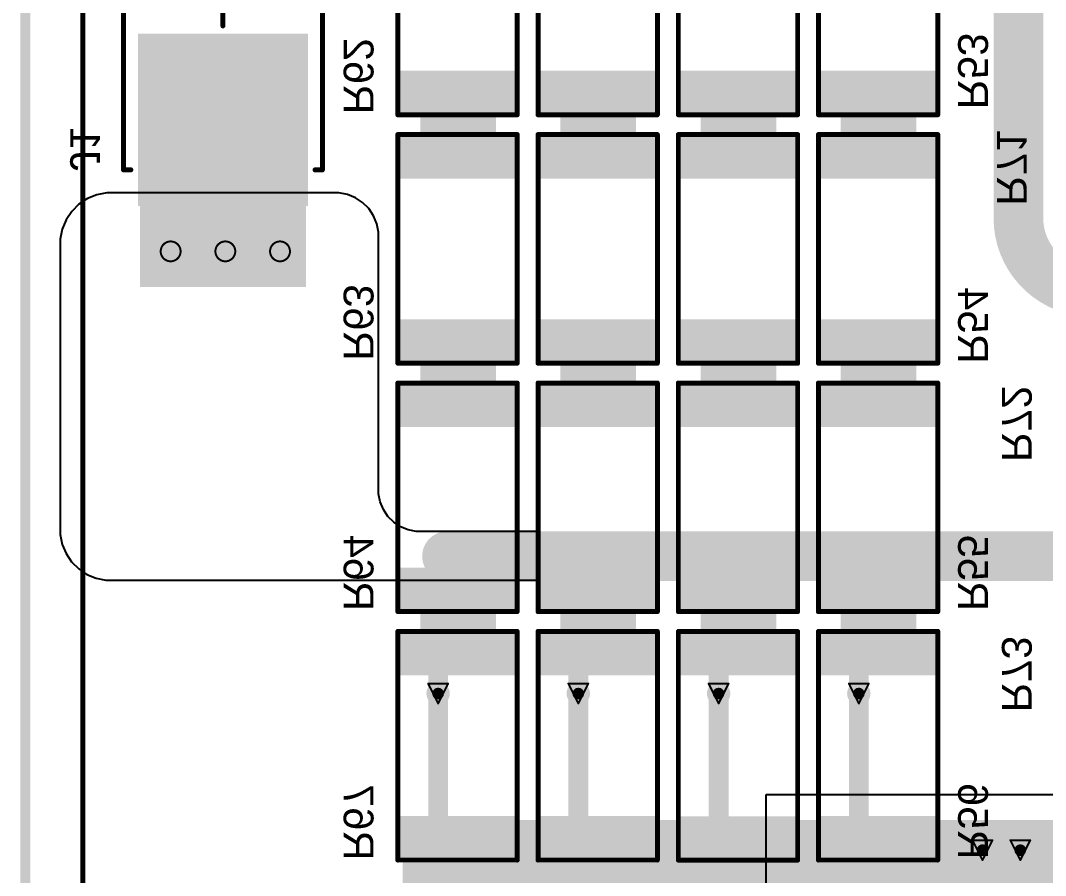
# Model space of a CAD drawing. Header units: inches. Extents: x 0 to 35.2, y -0.7 to 15.9.
# Drawn here: x -0.005 to 1.026, y 1.527 to 2.387 of the extents above; entities that cross this region are included whole.
import ezdxf

# ---------------------------------------------------------------- set-up
doc = ezdxf.new("R2010")
doc.units = ezdxf.units.IN
doc.header["$MEASUREMENT"] = 0
for name, color, linetype in [('Bottom Layer', 5, 'Continuous'), ('Bottom Overlay', 54, 'Continuous'), ('Bottom Paste', 16, 'Continuous'), ('Bottom Solder', 6, 'Continuous'), ('Drill Drawing', 1, 'Continuous'), ('GND1', 16, 'Continuous'), ('GND2', 76, 'Continuous'), ('Mechanical 6', 56, 'Continuous'), ('Top Layer', 1, 'Continuous'), ('Top Overlay', 2, 'Continuous'), ('Via Holes', 16, 'Continuous')]:
    doc.layers.add(name, color=color, linetype=linetype)
doc.styles.add('Arial', font='', dxfattribs={"height": 0.2})
doc.styles.get('Arial').set_extended_font_data('Arial')

# ---------------------------------------------------------------- blocks, each defined once
blk = doc.blocks.new('RES_2010_B_9')
at = {"layer": 'Bottom Layer'}
for points in [[(-0.1102, 0.0551), (-0.0748, 0.0551), (-0.0748, -0.0551), (-0.1102, -0.0551)], [(0.0748, 0.0551), (0.1102, 0.0551), (0.1102, -0.0551), (0.0748, -0.0551)]]:
    blk.add_hatch(color=5, dxfattribs=at).paths.add_polyline_path(points)
at = {"layer": 'Bottom Paste'}
for points in [[(-0.1102, 0.0551), (-0.0748, 0.0551), (-0.0748, -0.0551), (-0.1102, -0.0551)], [(0.0748, 0.0551), (0.1102, 0.0551), (0.1102, -0.0551), (0.0748, -0.0551)]]:
    blk.add_hatch(color=16, dxfattribs=at).paths.add_polyline_path(points)
at = {"layer": 'Bottom Solder'}
for points in [[(-0.1142, 0.0591), (-0.0708, 0.0591), (-0.0708, -0.0591), (-0.1142, -0.0591)], [(0.0708, 0.0591), (0.1142, 0.0591), (0.1142, -0.0591), (0.0708, -0.0591)]]:
    blk.add_hatch(color=6, dxfattribs=at).paths.add_polyline_path(points)
at = {"layer": 'Bottom Overlay', "const_width": 0.005}
for points in [[(-0.115, 0.06), (-0.115, -0.06)], [(-0.115, 0.06), (0.115, 0.06)], [(0.115, 0.06), (0.115, -0.06)], [(-0.115, -0.06), (0.115, -0.06)]]:
    blk.add_lwpolyline(points, dxfattribs=at)
at = {"layer": 'Bottom Overlay', "const_width": 0.0025}
for points in [[(-0.1163, 0.06, 1), (-0.1138, 0.06, 1)], [(-0.1163, 0.06, 1), (-0.1138, 0.06, 1)], [(0.1138, 0.06, 1), (0.1163, 0.06, 1)], [(0.1138, 0.06, 1), (0.1163, 0.06, 1)], [(-0.1163, -0.06, 1), (-0.1138, -0.06, 1)], [(-0.1163, -0.06, 1), (-0.1138, -0.06, 1)], [(0.1138, -0.06, 1), (0.1163, -0.06, 1)], [(0.1138, -0.06, 1), (0.1163, -0.06, 1)]]:
    blk.add_lwpolyline(points, format="xyb", close=True, dxfattribs=at)
blk = doc.blocks.new('RES_2010_B_10')
at = {"layer": 'Bottom Layer'}
for points in [[(-0.1102, 0.0551), (-0.0748, 0.0551), (-0.0748, -0.0551), (-0.1102, -0.0551)], [(0.0748, 0.0551), (0.1102, 0.0551), (0.1102, -0.0551), (0.0748, -0.0551)]]:
    blk.add_hatch(color=5, dxfattribs=at).paths.add_polyline_path(points)
at = {"layer": 'Bottom Paste'}
for points in [[(-0.1102, 0.0551), (-0.0748, 0.0551), (-0.0748, -0.0551), (-0.1102, -0.0551)], [(0.0748, 0.0551), (0.1102, 0.0551), (0.1102, -0.0551), (0.0748, -0.0551)]]:
    blk.add_hatch(color=16, dxfattribs=at).paths.add_polyline_path(points)
at = {"layer": 'Bottom Solder'}
for points in [[(-0.1142, 0.0591), (-0.0708, 0.0591), (-0.0708, -0.0591), (-0.1142, -0.0591)], [(0.0708, 0.0591), (0.1142, 0.0591), (0.1142, -0.0591), (0.0708, -0.0591)]]:
    blk.add_hatch(color=6, dxfattribs=at).paths.add_polyline_path(points)
at = {"layer": 'Bottom Overlay', "const_width": 0.005}
for points in [[(-0.115, 0.06), (-0.115, -0.06)], [(-0.115, 0.06), (0.115, 0.06)], [(0.115, 0.06), (0.115, -0.06)], [(-0.115, -0.06), (0.115, -0.06)]]:
    blk.add_lwpolyline(points, dxfattribs=at)
at = {"layer": 'Bottom Overlay', "const_width": 0.0025}
for points in [[(-0.1163, 0.06, 1), (-0.1138, 0.06, 1)], [(-0.1163, 0.06, 1), (-0.1138, 0.06, 1)], [(0.1138, 0.06, 1), (0.1163, 0.06, 1)], [(0.1138, 0.06, 1), (0.1163, 0.06, 1)], [(-0.1163, -0.06, 1), (-0.1138, -0.06, 1)], [(-0.1163, -0.06, 1), (-0.1138, -0.06, 1)], [(0.1138, -0.06, 1), (0.1163, -0.06, 1)], [(0.1138, -0.06, 1), (0.1163, -0.06, 1)]]:
    blk.add_lwpolyline(points, format="xyb", close=True, dxfattribs=at)
blk = doc.blocks.new('RES_2010_B_11')
at = {"layer": 'Bottom Layer'}
for points in [[(-0.1102, 0.0551), (-0.0748, 0.0551), (-0.0748, -0.0551), (-0.1102, -0.0551)], [(0.0748, 0.0551), (0.1102, 0.0551), (0.1102, -0.0551), (0.0748, -0.0551)]]:
    blk.add_hatch(color=5, dxfattribs=at).paths.add_polyline_path(points)
at = {"layer": 'Bottom Paste'}
for points in [[(-0.1102, 0.0551), (-0.0748, 0.0551), (-0.0748, -0.0551), (-0.1102, -0.0551)], [(0.0748, 0.0551), (0.1102, 0.0551), (0.1102, -0.0551), (0.0748, -0.0551)]]:
    blk.add_hatch(color=16, dxfattribs=at).paths.add_polyline_path(points)
at = {"layer": 'Bottom Solder'}
for points in [[(-0.1142, 0.0591), (-0.0708, 0.0591), (-0.0708, -0.0591), (-0.1142, -0.0591)], [(0.0708, 0.0591), (0.1142, 0.0591), (0.1142, -0.0591), (0.0708, -0.0591)]]:
    blk.add_hatch(color=6, dxfattribs=at).paths.add_polyline_path(points)
at = {"layer": 'Bottom Overlay', "const_width": 0.005}
for points in [[(-0.115, 0.06), (-0.115, -0.06)], [(-0.115, 0.06), (0.115, 0.06)], [(0.115, 0.06), (0.115, -0.06)], [(-0.115, -0.06), (0.115, -0.06)]]:
    blk.add_lwpolyline(points, dxfattribs=at)
at = {"layer": 'Bottom Overlay', "const_width": 0.0025}
for points in [[(-0.1163, 0.06, 1), (-0.1138, 0.06, 1)], [(-0.1163, 0.06, 1), (-0.1138, 0.06, 1)], [(0.1138, 0.06, 1), (0.1163, 0.06, 1)], [(0.1138, 0.06, 1), (0.1163, 0.06, 1)], [(-0.1163, -0.06, 1), (-0.1138, -0.06, 1)], [(-0.1163, -0.06, 1), (-0.1138, -0.06, 1)], [(0.1138, -0.06, 1), (0.1163, -0.06, 1)], [(0.1138, -0.06, 1), (0.1163, -0.06, 1)]]:
    blk.add_lwpolyline(points, format="xyb", close=True, dxfattribs=at)
blk = doc.blocks.new('RES_2010_B_13')
at = {"layer": 'Bottom Layer'}
for points in [[(-0.1102, 0.0551), (-0.0748, 0.0551), (-0.0748, -0.0551), (-0.1102, -0.0551)], [(0.0748, 0.0551), (0.1102, 0.0551), (0.1102, -0.0551), (0.0748, -0.0551)]]:
    blk.add_hatch(color=5, dxfattribs=at).paths.add_polyline_path(points)
at = {"layer": 'Bottom Paste'}
for points in [[(-0.1102, 0.0551), (-0.0748, 0.0551), (-0.0748, -0.0551), (-0.1102, -0.0551)], [(0.0748, 0.0551), (0.1102, 0.0551), (0.1102, -0.0551), (0.0748, -0.0551)]]:
    blk.add_hatch(color=16, dxfattribs=at).paths.add_polyline_path(points)
at = {"layer": 'Bottom Solder'}
for points in [[(-0.1142, 0.0591), (-0.0708, 0.0591), (-0.0708, -0.0591), (-0.1142, -0.0591)], [(0.0708, 0.0591), (0.1142, 0.0591), (0.1142, -0.0591), (0.0708, -0.0591)]]:
    blk.add_hatch(color=6, dxfattribs=at).paths.add_polyline_path(points)
at = {"layer": 'Bottom Overlay', "const_width": 0.005}
for points in [[(-0.115, 0.06), (-0.115, -0.06)], [(-0.115, 0.06), (0.115, 0.06)], [(0.115, 0.06), (0.115, -0.06)], [(-0.115, -0.06), (0.115, -0.06)]]:
    blk.add_lwpolyline(points, dxfattribs=at)
at = {"layer": 'Bottom Overlay', "const_width": 0.0025}
for points in [[(-0.1163, 0.06, 1), (-0.1138, 0.06, 1)], [(-0.1163, 0.06, 1), (-0.1138, 0.06, 1)], [(0.1138, 0.06, 1), (0.1163, 0.06, 1)], [(0.1138, 0.06, 1), (0.1163, 0.06, 1)], [(-0.1163, -0.06, 1), (-0.1138, -0.06, 1)], [(-0.1163, -0.06, 1), (-0.1138, -0.06, 1)], [(0.1138, -0.06, 1), (0.1163, -0.06, 1)], [(0.1138, -0.06, 1), (0.1163, -0.06, 1)]]:
    blk.add_lwpolyline(points, format="xyb", close=True, dxfattribs=at)
blk = doc.blocks.new('RAC05_05SK_480_26')
at = {"layer": 'Top Overlay', "const_width": 0.005}
blk.add_lwpolyline([(1.0335, -0.5409), (-1.0335, -0.5409)], dxfattribs=at)
blk = doc.blocks.new('RES_2010_B_51')
at = {"layer": 'Bottom Layer'}
for points in [[(-0.1102, 0.0551), (-0.0748, 0.0551), (-0.0748, -0.0551), (-0.1102, -0.0551)], [(0.0748, 0.0551), (0.1102, 0.0551), (0.1102, -0.0551), (0.0748, -0.0551)]]:
    blk.add_hatch(color=5, dxfattribs=at).paths.add_polyline_path(points)
at = {"layer": 'Bottom Paste'}
for points in [[(-0.1102, 0.0551), (-0.0748, 0.0551), (-0.0748, -0.0551), (-0.1102, -0.0551)], [(0.0748, 0.0551), (0.1102, 0.0551), (0.1102, -0.0551), (0.0748, -0.0551)]]:
    blk.add_hatch(color=16, dxfattribs=at).paths.add_polyline_path(points)
at = {"layer": 'Bottom Solder'}
for points in [[(-0.1142, 0.0591), (-0.0708, 0.0591), (-0.0708, -0.0591), (-0.1142, -0.0591)], [(0.0708, 0.0591), (0.1142, 0.0591), (0.1142, -0.0591), (0.0708, -0.0591)]]:
    blk.add_hatch(color=6, dxfattribs=at).paths.add_polyline_path(points)
at = {"layer": 'Bottom Overlay', "const_width": 0.005}
for points in [[(0.115, 0.06), (-0.115, 0.06)], [(-0.115, -0.06), (-0.115, 0.06)], [(0.115, -0.06), (0.115, 0.06)], [(0.115, -0.06), (-0.115, -0.06)]]:
    blk.add_lwpolyline(points, dxfattribs=at)
at = {"layer": 'Bottom Overlay', "const_width": 0.0025}
for points in [[(-0.1163, 0.06, 1), (-0.1138, 0.06, 1)], [(-0.1163, 0.06, 1), (-0.1138, 0.06, 1)], [(0.1138, 0.06, 1), (0.1163, 0.06, 1)], [(0.1138, 0.06, 1), (0.1163, 0.06, 1)], [(-0.1163, -0.06, 1), (-0.1138, -0.06, 1)], [(-0.1163, -0.06, 1), (-0.1138, -0.06, 1)], [(0.1138, -0.06, 1), (0.1163, -0.06, 1)], [(0.1138, -0.06, 1), (0.1163, -0.06, 1)]]:
    blk.add_lwpolyline(points, format="xyb", close=True, dxfattribs=at)
blk = doc.blocks.new('RES_2010_B_52')
at = {"layer": 'Bottom Layer'}
for points in [[(-0.1102, 0.0551), (-0.0748, 0.0551), (-0.0748, -0.0551), (-0.1102, -0.0551)], [(0.0748, 0.0551), (0.1102, 0.0551), (0.1102, -0.0551), (0.0748, -0.0551)]]:
    blk.add_hatch(color=5, dxfattribs=at).paths.add_polyline_path(points)
at = {"layer": 'Bottom Paste'}
for points in [[(-0.1102, 0.0551), (-0.0748, 0.0551), (-0.0748, -0.0551), (-0.1102, -0.0551)], [(0.0748, 0.0551), (0.1102, 0.0551), (0.1102, -0.0551), (0.0748, -0.0551)]]:
    blk.add_hatch(color=16, dxfattribs=at).paths.add_polyline_path(points)
at = {"layer": 'Bottom Solder'}
for points in [[(-0.1142, 0.0591), (-0.0708, 0.0591), (-0.0708, -0.0591), (-0.1142, -0.0591)], [(0.0708, 0.0591), (0.1142, 0.0591), (0.1142, -0.0591), (0.0708, -0.0591)]]:
    blk.add_hatch(color=6, dxfattribs=at).paths.add_polyline_path(points)
at = {"layer": 'Bottom Overlay', "const_width": 0.005}
for points in [[(0.115, 0.06), (-0.115, 0.06)], [(-0.115, -0.06), (-0.115, 0.06)], [(0.115, -0.06), (0.115, 0.06)], [(0.115, -0.06), (-0.115, -0.06)]]:
    blk.add_lwpolyline(points, dxfattribs=at)
at = {"layer": 'Bottom Overlay', "const_width": 0.0025}
for points in [[(-0.1163, 0.06, 1), (-0.1138, 0.06, 1)], [(-0.1163, 0.06, 1), (-0.1138, 0.06, 1)], [(0.1138, 0.06, 1), (0.1163, 0.06, 1)], [(0.1138, 0.06, 1), (0.1163, 0.06, 1)], [(-0.1163, -0.06, 1), (-0.1138, -0.06, 1)], [(-0.1163, -0.06, 1), (-0.1138, -0.06, 1)], [(0.1138, -0.06, 1), (0.1163, -0.06, 1)], [(0.1138, -0.06, 1), (0.1163, -0.06, 1)]]:
    blk.add_lwpolyline(points, format="xyb", close=True, dxfattribs=at)
blk = doc.blocks.new('RES_2010_B_53')
at = {"layer": 'Bottom Layer'}
for points in [[(-0.1102, 0.0551), (-0.0748, 0.0551), (-0.0748, -0.0551), (-0.1102, -0.0551)], [(0.0748, 0.0551), (0.1102, 0.0551), (0.1102, -0.0551), (0.0748, -0.0551)]]:
    blk.add_hatch(color=5, dxfattribs=at).paths.add_polyline_path(points)
at = {"layer": 'Bottom Paste'}
for points in [[(-0.1102, 0.0551), (-0.0748, 0.0551), (-0.0748, -0.0551), (-0.1102, -0.0551)], [(0.0748, 0.0551), (0.1102, 0.0551), (0.1102, -0.0551), (0.0748, -0.0551)]]:
    blk.add_hatch(color=16, dxfattribs=at).paths.add_polyline_path(points)
at = {"layer": 'Bottom Solder'}
for points in [[(-0.1142, 0.0591), (-0.0708, 0.0591), (-0.0708, -0.0591), (-0.1142, -0.0591)], [(0.0708, 0.0591), (0.1142, 0.0591), (0.1142, -0.0591), (0.0708, -0.0591)]]:
    blk.add_hatch(color=6, dxfattribs=at).paths.add_polyline_path(points)
at = {"layer": 'Bottom Overlay', "const_width": 0.005}
for points in [[(0.115, 0.06), (-0.115, 0.06)], [(-0.115, -0.06), (-0.115, 0.06)], [(0.115, -0.06), (0.115, 0.06)], [(0.115, -0.06), (-0.115, -0.06)]]:
    blk.add_lwpolyline(points, dxfattribs=at)
at = {"layer": 'Bottom Overlay', "const_width": 0.0025}
for points in [[(-0.1163, 0.06, 1), (-0.1138, 0.06, 1)], [(-0.1163, 0.06, 1), (-0.1138, 0.06, 1)], [(0.1138, 0.06, 1), (0.1163, 0.06, 1)], [(0.1138, 0.06, 1), (0.1163, 0.06, 1)], [(-0.1163, -0.06, 1), (-0.1138, -0.06, 1)], [(-0.1163, -0.06, 1), (-0.1138, -0.06, 1)], [(0.1138, -0.06, 1), (0.1163, -0.06, 1)], [(0.1138, -0.06, 1), (0.1163, -0.06, 1)]]:
    blk.add_lwpolyline(points, format="xyb", close=True, dxfattribs=at)
blk = doc.blocks.new('RES_2010_B_59')
at = {"layer": 'Bottom Layer'}
for points in [[(-0.1102, 0.0551), (-0.0748, 0.0551), (-0.0748, -0.0551), (-0.1102, -0.0551)], [(0.0748, 0.0551), (0.1102, 0.0551), (0.1102, -0.0551), (0.0748, -0.0551)]]:
    blk.add_hatch(color=5, dxfattribs=at).paths.add_polyline_path(points)
at = {"layer": 'Bottom Paste'}
for points in [[(-0.1102, 0.0551), (-0.0748, 0.0551), (-0.0748, -0.0551), (-0.1102, -0.0551)], [(0.0748, 0.0551), (0.1102, 0.0551), (0.1102, -0.0551), (0.0748, -0.0551)]]:
    blk.add_hatch(color=16, dxfattribs=at).paths.add_polyline_path(points)
at = {"layer": 'Bottom Solder'}
for points in [[(-0.1142, 0.0591), (-0.0708, 0.0591), (-0.0708, -0.0591), (-0.1142, -0.0591)], [(0.0708, 0.0591), (0.1142, 0.0591), (0.1142, -0.0591), (0.0708, -0.0591)]]:
    blk.add_hatch(color=6, dxfattribs=at).paths.add_polyline_path(points)
at = {"layer": 'Bottom Overlay', "const_width": 0.005}
for points in [[(0.115, 0.06), (-0.115, 0.06)], [(-0.115, -0.06), (-0.115, 0.06)], [(0.115, -0.06), (0.115, 0.06)], [(0.115, -0.06), (-0.115, -0.06)]]:
    blk.add_lwpolyline(points, dxfattribs=at)
at = {"layer": 'Bottom Overlay', "const_width": 0.0025}
for points in [[(-0.1163, 0.06, 1), (-0.1138, 0.06, 1)], [(-0.1163, 0.06, 1), (-0.1138, 0.06, 1)], [(0.1138, 0.06, 1), (0.1163, 0.06, 1)], [(0.1138, 0.06, 1), (0.1163, 0.06, 1)], [(-0.1163, -0.06, 1), (-0.1138, -0.06, 1)], [(-0.1163, -0.06, 1), (-0.1138, -0.06, 1)], [(0.1138, -0.06, 1), (0.1163, -0.06, 1)], [(0.1138, -0.06, 1), (0.1163, -0.06, 1)]]:
    blk.add_lwpolyline(points, format="xyb", close=True, dxfattribs=at)
blk = doc.blocks.new('RES_2010_B_60')
at = {"layer": 'Bottom Layer'}
for points in [[(-0.1102, 0.0551), (-0.0748, 0.0551), (-0.0748, -0.0551), (-0.1102, -0.0551)], [(0.0748, 0.0551), (0.1102, 0.0551), (0.1102, -0.0551), (0.0748, -0.0551)]]:
    blk.add_hatch(color=5, dxfattribs=at).paths.add_polyline_path(points)
at = {"layer": 'Bottom Paste'}
for points in [[(-0.1102, 0.0551), (-0.0748, 0.0551), (-0.0748, -0.0551), (-0.1102, -0.0551)], [(0.0748, 0.0551), (0.1102, 0.0551), (0.1102, -0.0551), (0.0748, -0.0551)]]:
    blk.add_hatch(color=16, dxfattribs=at).paths.add_polyline_path(points)
at = {"layer": 'Bottom Solder'}
for points in [[(-0.1142, 0.0591), (-0.0708, 0.0591), (-0.0708, -0.0591), (-0.1142, -0.0591)], [(0.0708, 0.0591), (0.1142, 0.0591), (0.1142, -0.0591), (0.0708, -0.0591)]]:
    blk.add_hatch(color=6, dxfattribs=at).paths.add_polyline_path(points)
at = {"layer": 'Bottom Overlay', "const_width": 0.005}
for points in [[(0.115, 0.06), (-0.115, 0.06)], [(-0.115, -0.06), (-0.115, 0.06)], [(0.115, -0.06), (0.115, 0.06)], [(0.115, -0.06), (-0.115, -0.06)]]:
    blk.add_lwpolyline(points, dxfattribs=at)
at = {"layer": 'Bottom Overlay', "const_width": 0.0025}
for points in [[(-0.1163, 0.06, 1), (-0.1138, 0.06, 1)], [(-0.1163, 0.06, 1), (-0.1138, 0.06, 1)], [(0.1138, 0.06, 1), (0.1163, 0.06, 1)], [(0.1138, 0.06, 1), (0.1163, 0.06, 1)], [(-0.1163, -0.06, 1), (-0.1138, -0.06, 1)], [(-0.1163, -0.06, 1), (-0.1138, -0.06, 1)], [(0.1138, -0.06, 1), (0.1163, -0.06, 1)], [(0.1138, -0.06, 1), (0.1163, -0.06, 1)]]:
    blk.add_lwpolyline(points, format="xyb", close=True, dxfattribs=at)
blk = doc.blocks.new('RES_2010_B_61')
at = {"layer": 'Bottom Layer'}
for points in [[(-0.1102, 0.0551), (-0.0748, 0.0551), (-0.0748, -0.0551), (-0.1102, -0.0551)], [(0.0748, 0.0551), (0.1102, 0.0551), (0.1102, -0.0551), (0.0748, -0.0551)]]:
    blk.add_hatch(color=5, dxfattribs=at).paths.add_polyline_path(points)
at = {"layer": 'Bottom Paste'}
for points in [[(-0.1102, 0.0551), (-0.0748, 0.0551), (-0.0748, -0.0551), (-0.1102, -0.0551)], [(0.0748, 0.0551), (0.1102, 0.0551), (0.1102, -0.0551), (0.0748, -0.0551)]]:
    blk.add_hatch(color=16, dxfattribs=at).paths.add_polyline_path(points)
at = {"layer": 'Bottom Solder'}
for points in [[(-0.1142, 0.0591), (-0.0708, 0.0591), (-0.0708, -0.0591), (-0.1142, -0.0591)], [(0.0708, 0.0591), (0.1142, 0.0591), (0.1142, -0.0591), (0.0708, -0.0591)]]:
    blk.add_hatch(color=6, dxfattribs=at).paths.add_polyline_path(points)
at = {"layer": 'Bottom Overlay', "const_width": 0.005}
for points in [[(0.115, 0.06), (-0.115, 0.06)], [(-0.115, -0.06), (-0.115, 0.06)], [(0.115, -0.06), (0.115, 0.06)], [(0.115, -0.06), (-0.115, -0.06)]]:
    blk.add_lwpolyline(points, dxfattribs=at)
at = {"layer": 'Bottom Overlay', "const_width": 0.0025}
for points in [[(-0.1163, 0.06, 1), (-0.1138, 0.06, 1)], [(-0.1163, 0.06, 1), (-0.1138, 0.06, 1)], [(0.1138, 0.06, 1), (0.1163, 0.06, 1)], [(0.1138, 0.06, 1), (0.1163, 0.06, 1)], [(-0.1163, -0.06, 1), (-0.1138, -0.06, 1)], [(-0.1163, -0.06, 1), (-0.1138, -0.06, 1)], [(0.1138, -0.06, 1), (0.1163, -0.06, 1)], [(0.1138, -0.06, 1), (0.1163, -0.06, 1)]]:
    blk.add_lwpolyline(points, format="xyb", close=True, dxfattribs=at)
blk = doc.blocks.new('RES_2010_B_69')
at = {"layer": 'Bottom Layer'}
for points in [[(-0.1102, 0.0551), (-0.0748, 0.0551), (-0.0748, -0.0551), (-0.1102, -0.0551)], [(0.0748, 0.0551), (0.1102, 0.0551), (0.1102, -0.0551), (0.0748, -0.0551)]]:
    blk.add_hatch(color=5, dxfattribs=at).paths.add_polyline_path(points)
at = {"layer": 'Bottom Paste'}
for points in [[(-0.1102, 0.0551), (-0.0748, 0.0551), (-0.0748, -0.0551), (-0.1102, -0.0551)], [(0.0748, 0.0551), (0.1102, 0.0551), (0.1102, -0.0551), (0.0748, -0.0551)]]:
    blk.add_hatch(color=16, dxfattribs=at).paths.add_polyline_path(points)
at = {"layer": 'Bottom Solder'}
for points in [[(-0.1142, 0.0591), (-0.0708, 0.0591), (-0.0708, -0.0591), (-0.1142, -0.0591)], [(0.0708, 0.0591), (0.1142, 0.0591), (0.1142, -0.0591), (0.0708, -0.0591)]]:
    blk.add_hatch(color=6, dxfattribs=at).paths.add_polyline_path(points)
at = {"layer": 'Bottom Overlay', "const_width": 0.005}
for points in [[(-0.115, -0.06), (-0.115, 0.06)], [(0.115, 0.06), (-0.115, 0.06)], [(0.115, -0.06), (0.115, 0.06)], [(0.115, -0.06), (-0.115, -0.06)]]:
    blk.add_lwpolyline(points, dxfattribs=at)
at = {"layer": 'Bottom Overlay', "const_width": 0.0025}
for points in [[(-0.1163, 0.06, 1), (-0.1138, 0.06, 1)], [(-0.1163, 0.06, 1), (-0.1138, 0.06, 1)], [(0.1138, 0.06, 1), (0.1163, 0.06, 1)], [(0.1138, 0.06, 1), (0.1163, 0.06, 1)], [(-0.1163, -0.06, 1), (-0.1138, -0.06, 1)], [(-0.1163, -0.06, 1), (-0.1138, -0.06, 1)], [(0.1138, -0.06, 1), (0.1163, -0.06, 1)], [(0.1138, -0.06, 1), (0.1163, -0.06, 1)]]:
    blk.add_lwpolyline(points, format="xyb", close=True, dxfattribs=at)
blk = doc.blocks.new('RES_2010_B_70')
at = {"layer": 'Bottom Layer'}
for points in [[(-0.1102, 0.0551), (-0.0748, 0.0551), (-0.0748, -0.0551), (-0.1102, -0.0551)], [(0.0748, 0.0551), (0.1102, 0.0551), (0.1102, -0.0551), (0.0748, -0.0551)]]:
    blk.add_hatch(color=5, dxfattribs=at).paths.add_polyline_path(points)
at = {"layer": 'Bottom Paste'}
for points in [[(-0.1102, 0.0551), (-0.0748, 0.0551), (-0.0748, -0.0551), (-0.1102, -0.0551)], [(0.0748, 0.0551), (0.1102, 0.0551), (0.1102, -0.0551), (0.0748, -0.0551)]]:
    blk.add_hatch(color=16, dxfattribs=at).paths.add_polyline_path(points)
at = {"layer": 'Bottom Solder'}
for points in [[(-0.1142, 0.0591), (-0.0708, 0.0591), (-0.0708, -0.0591), (-0.1142, -0.0591)], [(0.0708, 0.0591), (0.1142, 0.0591), (0.1142, -0.0591), (0.0708, -0.0591)]]:
    blk.add_hatch(color=6, dxfattribs=at).paths.add_polyline_path(points)
at = {"layer": 'Bottom Overlay', "const_width": 0.005}
for points in [[(-0.115, -0.06), (-0.115, 0.06)], [(0.115, 0.06), (-0.115, 0.06)], [(0.115, -0.06), (0.115, 0.06)], [(0.115, -0.06), (-0.115, -0.06)]]:
    blk.add_lwpolyline(points, dxfattribs=at)
at = {"layer": 'Bottom Overlay', "const_width": 0.0025}
for points in [[(-0.1163, 0.06, 1), (-0.1138, 0.06, 1)], [(-0.1163, 0.06, 1), (-0.1138, 0.06, 1)], [(0.1138, 0.06, 1), (0.1163, 0.06, 1)], [(0.1138, 0.06, 1), (0.1163, 0.06, 1)], [(-0.1163, -0.06, 1), (-0.1138, -0.06, 1)], [(-0.1163, -0.06, 1), (-0.1138, -0.06, 1)], [(0.1138, -0.06, 1), (0.1163, -0.06, 1)], [(0.1138, -0.06, 1), (0.1163, -0.06, 1)]]:
    blk.add_lwpolyline(points, format="xyb", close=True, dxfattribs=at)
blk = doc.blocks.new('RES_2010_B_71')
at = {"layer": 'Bottom Layer'}
for points in [[(-0.1102, 0.0551), (-0.0748, 0.0551), (-0.0748, -0.0551), (-0.1102, -0.0551)], [(0.0748, 0.0551), (0.1102, 0.0551), (0.1102, -0.0551), (0.0748, -0.0551)]]:
    blk.add_hatch(color=5, dxfattribs=at).paths.add_polyline_path(points)
at = {"layer": 'Bottom Paste'}
for points in [[(-0.1102, 0.0551), (-0.0748, 0.0551), (-0.0748, -0.0551), (-0.1102, -0.0551)], [(0.0748, 0.0551), (0.1102, 0.0551), (0.1102, -0.0551), (0.0748, -0.0551)]]:
    blk.add_hatch(color=16, dxfattribs=at).paths.add_polyline_path(points)
at = {"layer": 'Bottom Solder'}
for points in [[(-0.1142, 0.0591), (-0.0708, 0.0591), (-0.0708, -0.0591), (-0.1142, -0.0591)], [(0.0708, 0.0591), (0.1142, 0.0591), (0.1142, -0.0591), (0.0708, -0.0591)]]:
    blk.add_hatch(color=6, dxfattribs=at).paths.add_polyline_path(points)
at = {"layer": 'Bottom Overlay', "const_width": 0.005}
for points in [[(-0.115, -0.06), (-0.115, 0.06)], [(0.115, 0.06), (-0.115, 0.06)], [(0.115, -0.06), (0.115, 0.06)], [(0.115, -0.06), (-0.115, -0.06)]]:
    blk.add_lwpolyline(points, dxfattribs=at)
at = {"layer": 'Bottom Overlay', "const_width": 0.0025}
for points in [[(-0.1163, 0.06, 1), (-0.1138, 0.06, 1)], [(-0.1163, 0.06, 1), (-0.1138, 0.06, 1)], [(0.1138, 0.06, 1), (0.1163, 0.06, 1)], [(0.1138, 0.06, 1), (0.1163, 0.06, 1)], [(-0.1163, -0.06, 1), (-0.1138, -0.06, 1)], [(-0.1163, -0.06, 1), (-0.1138, -0.06, 1)], [(0.1138, -0.06, 1), (0.1163, -0.06, 1)], [(0.1138, -0.06, 1), (0.1163, -0.06, 1)]]:
    blk.add_lwpolyline(points, format="xyb", close=True, dxfattribs=at)
blk = doc.blocks.new('RES_2010_B_83')
at = {"layer": 'Bottom Layer'}
for points in [[(-0.1102, 0.0551), (-0.0748, 0.0551), (-0.0748, -0.0551), (-0.1102, -0.0551)], [(0.0748, 0.0551), (0.1102, 0.0551), (0.1102, -0.0551), (0.0748, -0.0551)]]:
    blk.add_hatch(color=5, dxfattribs=at).paths.add_polyline_path(points)
at = {"layer": 'Bottom Paste'}
for points in [[(-0.1102, 0.0551), (-0.0748, 0.0551), (-0.0748, -0.0551), (-0.1102, -0.0551)], [(0.0748, 0.0551), (0.1102, 0.0551), (0.1102, -0.0551), (0.0748, -0.0551)]]:
    blk.add_hatch(color=16, dxfattribs=at).paths.add_polyline_path(points)
at = {"layer": 'Bottom Solder'}
for points in [[(-0.1142, 0.0591), (-0.0708, 0.0591), (-0.0708, -0.0591), (-0.1142, -0.0591)], [(0.0708, 0.0591), (0.1142, 0.0591), (0.1142, -0.0591), (0.0708, -0.0591)]]:
    blk.add_hatch(color=6, dxfattribs=at).paths.add_polyline_path(points)
at = {"layer": 'Bottom Overlay', "const_width": 0.005}
for points in [[(0.115, 0.06), (-0.115, 0.06)], [(-0.115, -0.06), (-0.115, 0.06)], [(0.115, -0.06), (0.115, 0.06)], [(0.115, -0.06), (-0.115, -0.06)]]:
    blk.add_lwpolyline(points, dxfattribs=at)
at = {"layer": 'Bottom Overlay', "const_width": 0.0025}
for points in [[(-0.1163, 0.06, 1), (-0.1138, 0.06, 1)], [(-0.1163, 0.06, 1), (-0.1138, 0.06, 1)], [(0.1138, 0.06, 1), (0.1163, 0.06, 1)], [(0.1138, 0.06, 1), (0.1163, 0.06, 1)], [(-0.1163, -0.06, 1), (-0.1138, -0.06, 1)], [(-0.1163, -0.06, 1), (-0.1138, -0.06, 1)], [(0.1138, -0.06, 1), (0.1163, -0.06, 1)], [(0.1138, -0.06, 1), (0.1163, -0.06, 1)]]:
    blk.add_lwpolyline(points, format="xyb", close=True, dxfattribs=at)
blk = doc.blocks.new('RES_2010_B_84')
at = {"layer": 'Bottom Layer'}
for points in [[(-0.1102, 0.0551), (-0.0748, 0.0551), (-0.0748, -0.0551), (-0.1102, -0.0551)], [(0.0748, 0.0551), (0.1102, 0.0551), (0.1102, -0.0551), (0.0748, -0.0551)]]:
    blk.add_hatch(color=5, dxfattribs=at).paths.add_polyline_path(points)
at = {"layer": 'Bottom Paste'}
for points in [[(-0.1102, 0.0551), (-0.0748, 0.0551), (-0.0748, -0.0551), (-0.1102, -0.0551)], [(0.0748, 0.0551), (0.1102, 0.0551), (0.1102, -0.0551), (0.0748, -0.0551)]]:
    blk.add_hatch(color=16, dxfattribs=at).paths.add_polyline_path(points)
at = {"layer": 'Bottom Solder'}
for points in [[(-0.1142, 0.0591), (-0.0708, 0.0591), (-0.0708, -0.0591), (-0.1142, -0.0591)], [(0.0708, 0.0591), (0.1142, 0.0591), (0.1142, -0.0591), (0.0708, -0.0591)]]:
    blk.add_hatch(color=6, dxfattribs=at).paths.add_polyline_path(points)
at = {"layer": 'Bottom Overlay', "const_width": 0.005}
for points in [[(0.115, 0.06), (-0.115, 0.06)], [(-0.115, -0.06), (-0.115, 0.06)], [(0.115, -0.06), (0.115, 0.06)], [(0.115, -0.06), (-0.115, -0.06)]]:
    blk.add_lwpolyline(points, dxfattribs=at)
at = {"layer": 'Bottom Overlay', "const_width": 0.0025}
for points in [[(-0.1163, 0.06, 1), (-0.1138, 0.06, 1)], [(-0.1163, 0.06, 1), (-0.1138, 0.06, 1)], [(0.1138, 0.06, 1), (0.1163, 0.06, 1)], [(0.1138, 0.06, 1), (0.1163, 0.06, 1)], [(-0.1163, -0.06, 1), (-0.1138, -0.06, 1)], [(-0.1163, -0.06, 1), (-0.1138, -0.06, 1)], [(0.1138, -0.06, 1), (0.1163, -0.06, 1)], [(0.1138, -0.06, 1), (0.1163, -0.06, 1)]]:
    blk.add_lwpolyline(points, format="xyb", close=True, dxfattribs=at)
blk = doc.blocks.new('RES_2010_B_85')
at = {"layer": 'Bottom Layer'}
for points in [[(-0.1102, 0.0551), (-0.0748, 0.0551), (-0.0748, -0.0551), (-0.1102, -0.0551)], [(0.0748, 0.0551), (0.1102, 0.0551), (0.1102, -0.0551), (0.0748, -0.0551)]]:
    blk.add_hatch(color=5, dxfattribs=at).paths.add_polyline_path(points)
at = {"layer": 'Bottom Paste'}
for points in [[(-0.1102, 0.0551), (-0.0748, 0.0551), (-0.0748, -0.0551), (-0.1102, -0.0551)], [(0.0748, 0.0551), (0.1102, 0.0551), (0.1102, -0.0551), (0.0748, -0.0551)]]:
    blk.add_hatch(color=16, dxfattribs=at).paths.add_polyline_path(points)
at = {"layer": 'Bottom Solder'}
for points in [[(-0.1142, 0.0591), (-0.0708, 0.0591), (-0.0708, -0.0591), (-0.1142, -0.0591)], [(0.0708, 0.0591), (0.1142, 0.0591), (0.1142, -0.0591), (0.0708, -0.0591)]]:
    blk.add_hatch(color=6, dxfattribs=at).paths.add_polyline_path(points)
at = {"layer": 'Bottom Overlay', "const_width": 0.005}
for points in [[(0.115, 0.06), (-0.115, 0.06)], [(-0.115, -0.06), (-0.115, 0.06)], [(0.115, -0.06), (0.115, 0.06)], [(0.115, -0.06), (-0.115, -0.06)]]:
    blk.add_lwpolyline(points, dxfattribs=at)
at = {"layer": 'Bottom Overlay', "const_width": 0.0025}
for points in [[(-0.1163, 0.06, 1), (-0.1138, 0.06, 1)], [(-0.1163, 0.06, 1), (-0.1138, 0.06, 1)], [(0.1138, 0.06, 1), (0.1163, 0.06, 1)], [(0.1138, 0.06, 1), (0.1163, 0.06, 1)], [(-0.1163, -0.06, 1), (-0.1138, -0.06, 1)], [(-0.1163, -0.06, 1), (-0.1138, -0.06, 1)], [(0.1138, -0.06, 1), (0.1163, -0.06, 1)], [(0.1138, -0.06, 1), (0.1163, -0.06, 1)]]:
    blk.add_lwpolyline(points, format="xyb", close=True, dxfattribs=at)
blk = doc.blocks.new('01550900M_B_117')
at = {"layer": 'Bottom Layer'}
for points in [[(-0.2343, 0.0835), (-0.065, 0.0835), (-0.065, -0.0835), (-0.2343, -0.0835)], [(0.065, 0.0835), (0.2343, 0.0835), (0.2343, -0.0835), (0.065, -0.0835)]]:
    blk.add_hatch(color=5, dxfattribs=at).paths.add_polyline_path(points)
at = {"layer": 'Bottom Paste'}
for points in [[(-0.2343, 0.0835), (-0.065, 0.0835), (-0.065, -0.0835), (-0.2343, -0.0835)], [(0.065, 0.0835), (0.2343, 0.0835), (0.2343, -0.0835), (0.065, -0.0835)]]:
    blk.add_hatch(color=16, dxfattribs=at).paths.add_polyline_path(points)
at = {"layer": 'Bottom Solder'}
for points in [[(-0.2363, 0.0855), (-0.063, 0.0855), (-0.063, -0.0855), (-0.2363, -0.0855)], [(0.063, 0.0855), (0.2363, 0.0855), (0.2363, -0.0855), (0.063, -0.0855)]]:
    blk.add_hatch(color=6, dxfattribs=at).paths.add_polyline_path(points)
at = {"layer": 'Bottom Overlay', "const_width": 0.005}
for points in [[(0.2, 0.1), (-0.2, 0.1)], [(-0.2, 0.0926), (-0.2, 0.1)], [(0.2, 0.0926), (0.2, 0.1)], [(-0.0236, 0), (-0.0551, 0)], [(0.0551, 0), (0.0236, 0)], [(-0.2, -0.1), (-0.2, -0.0926)], [(0.2, -0.1), (0.2, -0.0926)], [(0.2, -0.1), (-0.2, -0.1)]]:
    blk.add_lwpolyline(points, dxfattribs=at)
at = {"layer": 'Bottom Overlay', "const_width": 0.0025}
for points in [[(-0.2013, 0.1, 1), (-0.1988, 0.1, 1)], [(-0.2013, 0.1, 1), (-0.1988, 0.1, 1)], [(-0.2013, 0.0926, 1), (-0.1988, 0.0926, 1)], [(0.1988, 0.1, 1), (0.2013, 0.1, 1)], [(0.1988, 0.1, 1), (0.2013, 0.1, 1)], [(0.1988, 0.0926, 1), (0.2013, 0.0926, 1)], [(-0.0564, 0, 1), (-0.0539, 0, 1)], [(-0.0249, 0, 1), (-0.0224, 0, 1)], [(-0.0249, 0, 1), (-0.0224, 0, 1)], [(-0.0012, 0.002, 1), (0.0013, 0.002, 1)], [(-0.0012, 0, 1), (0.0013, 0, 1)], [(0.0224, 0.002, 1), (0.0249, 0.002, 1)], [(0.0224, 0, 1), (0.0249, 0, 1)], [(0.0539, 0, 1), (0.0564, 0, 1)], [(-0.2013, -0.0926, 1), (-0.1988, -0.0926, 1)], [(0.1988, -0.0926, 1), (0.2013, -0.0926, 1)], [(-0.2013, -0.1, 1), (-0.1988, -0.1, 1)], [(-0.2013, -0.1, 1), (-0.1988, -0.1, 1)], [(0.1988, -0.1, 1), (0.2013, -0.1, 1)], [(0.1988, -0.1, 1), (0.2013, -0.1, 1)]]:
    blk.add_lwpolyline(points, format="xyb", close=True, dxfattribs=at)
at = {"layer": 'Bottom Overlay', "const_width": 0.005}
for points in [[(0, 0.002, -1), (0.0236, 0.002)], [(0, 0, -1), (-0.0236, 0)]]:
    blk.add_lwpolyline(points, format="xyb", dxfattribs=at)

msp = doc.modelspace()

# ---------------------------------------------------------------- hatches: boundary and pattern name
at = {"layer": 'Bottom Layer'}
for points in [[(0.1151, 2.119), (0.282, 2.119), (0.282, 2.3721), (0.1151, 2.3721)], [(0.397, 2.25), (0.4731, 2.25), (0.4731, 2.3149), (0.397, 2.3149)], [(0.538, 2.25), (0.6141, 2.25), (0.6141, 2.3149), (0.538, 2.3149)], [(0.6791, 2.25), (0.7551, 2.25), (0.7551, 2.3149), (0.6791, 2.3149)], [(0.82, 2.25), (0.8961, 2.25), (0.8961, 2.315), (0.82, 2.315)], [(0.397, 2), (0.4731, 2), (0.4731, 2.0649), (0.397, 2.0649)], [(0.538, 2), (0.6141, 2), (0.6141, 2.065), (0.538, 2.065)], [(0.6791, 2), (0.7551, 2), (0.7551, 2.0649), (0.6791, 2.0649)], [(0.82, 2), (0.8961, 2), (0.8961, 2.065), (0.82, 2.065)], [(0.397, 1.75), (0.4731, 1.75), (0.4731, 1.8149), (0.397, 1.8149)], [(0.538, 1.75), (0.6141, 1.75), (0.6141, 1.8149), (0.538, 1.8149)], [(0.679, 1.75), (0.7551, 1.75), (0.7551, 1.8149), (0.679, 1.8149)], [(0.82, 1.75), (0.8961, 1.75), (0.8961, 1.815), (0.82, 1.815)], [(0.3793, 1.4545), (1.36, 1.4545), (1.36, 1.5826), (0.3793, 1.5826)]]:
    msp.add_hatch(color=5, dxfattribs=at).paths.add_polyline_path(points)
h = msp.add_hatch(color=5, dxfattribs=at)
edge = h.paths.add_edge_path()
edge.add_arc((0.146, 2.155), 0.0197, 0, 360)
h = msp.add_hatch(color=5, dxfattribs=at)
edge = h.paths.add_edge_path()
edge.add_arc((0.201, 2.155), 0.0197, 0, 360)
h = msp.add_hatch(color=5, dxfattribs=at)
edge = h.paths.add_edge_path()
edge.add_arc((0.256, 2.155), 0.0197, 0, 360)
h = msp.add_hatch(color=5, dxfattribs=at)
edge = h.paths.add_edge_path()
edge.add_arc((0.415, 1.71), 0.0118, 0, 360)
h = msp.add_hatch(color=5, dxfattribs=at)
edge = h.paths.add_edge_path()
edge.add_arc((0.556, 1.71), 0.0118, 0, 360)
h = msp.add_hatch(color=5, dxfattribs=at)
edge = h.paths.add_edge_path()
edge.add_arc((0.6971, 1.71), 0.0118, 0, 360)
h = msp.add_hatch(color=5, dxfattribs=at)
edge = h.paths.add_edge_path()
edge.add_arc((0.8381, 1.71), 0.0118, 0, 360)
h = msp.add_hatch(color=5, dxfattribs=at)
edge = h.paths.add_edge_path()
edge.add_arc((0.9625, 1.5524), 0.0118, 0, 360)
h = msp.add_hatch(color=5, dxfattribs=at)
edge = h.paths.add_edge_path()
edge.add_arc((1.0005, 1.5524), 0.0118, 0, 360)
at = {"layer": 'GND1'}
h = msp.add_hatch(color=16, dxfattribs=at)
edge = h.paths.add_edge_path()
edge.add_arc((0.146, 2.155), 0.0197, 0, 360)
h = msp.add_hatch(color=16, dxfattribs=at)
edge = h.paths.add_edge_path()
edge.add_arc((0.201, 2.155), 0.0197, 0, 360)
h = msp.add_hatch(color=16, dxfattribs=at)
edge = h.paths.add_edge_path()
edge.add_arc((0.256, 2.155), 0.0197, 0, 360)
h = msp.add_hatch(color=16, dxfattribs=at)
edge = h.paths.add_edge_path()
edge.add_arc((0.415, 1.71), 0.0118, 0, 360)
h = msp.add_hatch(color=16, dxfattribs=at)
edge = h.paths.add_edge_path()
edge.add_arc((0.556, 1.71), 0.0118, 0, 360)
h = msp.add_hatch(color=16, dxfattribs=at)
edge = h.paths.add_edge_path()
edge.add_arc((0.6971, 1.71), 0.0118, 0, 360)
h = msp.add_hatch(color=16, dxfattribs=at)
edge = h.paths.add_edge_path()
edge.add_arc((0.8381, 1.71), 0.0118, 0, 360)
h = msp.add_hatch(color=16, dxfattribs=at)
edge = h.paths.add_edge_path()
edge.add_arc((0.9625, 1.5524), 0.0118, 0, 360)
h = msp.add_hatch(color=16, dxfattribs=at)
edge = h.paths.add_edge_path()
edge.add_arc((1.0005, 1.5524), 0.0118, 0, 360)
at = {"layer": 'GND2'}
h = msp.add_hatch(color=76, dxfattribs=at)
edge = h.paths.add_edge_path()
edge.add_arc((0.146, 2.155), 0.0197, 0, 360)
h = msp.add_hatch(color=76, dxfattribs=at)
edge = h.paths.add_edge_path()
edge.add_arc((0.201, 2.155), 0.0197, 0, 360)
h = msp.add_hatch(color=76, dxfattribs=at)
edge = h.paths.add_edge_path()
edge.add_arc((0.256, 2.155), 0.0197, 0, 360)
h = msp.add_hatch(color=76, dxfattribs=at)
edge = h.paths.add_edge_path()
edge.add_arc((0.415, 1.71), 0.0118, 0, 360)
h = msp.add_hatch(color=76, dxfattribs=at)
edge = h.paths.add_edge_path()
edge.add_arc((0.556, 1.71), 0.0118, 0, 360)
h = msp.add_hatch(color=76, dxfattribs=at)
edge = h.paths.add_edge_path()
edge.add_arc((0.6971, 1.71), 0.0118, 0, 360)
h = msp.add_hatch(color=76, dxfattribs=at)
edge = h.paths.add_edge_path()
edge.add_arc((0.8381, 1.71), 0.0118, 0, 360)
h = msp.add_hatch(color=76, dxfattribs=at)
edge = h.paths.add_edge_path()
edge.add_arc((0.9625, 1.5524), 0.0118, 0, 360)
h = msp.add_hatch(color=76, dxfattribs=at)
edge = h.paths.add_edge_path()
edge.add_arc((1.0005, 1.5524), 0.0118, 0, 360)
at = {"layer": 'Top Layer'}
h = msp.add_hatch(color=1, dxfattribs=at)
edge = h.paths.add_edge_path()
edge.add_arc((0.146, 2.155), 0.0197, 0, 360)
h = msp.add_hatch(color=1, dxfattribs=at)
edge = h.paths.add_edge_path()
edge.add_arc((0.201, 2.155), 0.0197, 0, 360)
h = msp.add_hatch(color=1, dxfattribs=at)
edge = h.paths.add_edge_path()
edge.add_arc((0.256, 2.155), 0.0197, 0, 360)
h = msp.add_hatch(color=1, dxfattribs=at)
edge = h.paths.add_edge_path()
edge.add_arc((0.415, 1.71), 0.0118, 0, 360)
h = msp.add_hatch(color=1, dxfattribs=at)
edge = h.paths.add_edge_path()
edge.add_arc((0.556, 1.71), 0.0118, 0, 360)
h = msp.add_hatch(color=1, dxfattribs=at)
edge = h.paths.add_edge_path()
edge.add_arc((0.6971, 1.71), 0.0118, 0, 360)
h = msp.add_hatch(color=1, dxfattribs=at)
edge = h.paths.add_edge_path()
edge.add_arc((0.8381, 1.71), 0.0118, 0, 360)
h = msp.add_hatch(color=1, dxfattribs=at)
edge = h.paths.add_edge_path()
edge.add_arc((0.9625, 1.5524), 0.0118, 0, 360)
h = msp.add_hatch(color=1, dxfattribs=at)
edge = h.paths.add_edge_path()
edge.add_arc((1.0005, 1.5524), 0.0118, 0, 360)
at = {"layer": 'Via Holes'}
h = msp.add_hatch(color=7, dxfattribs=at)
edge = h.paths.add_edge_path()
edge.add_arc((0.146, 2.155), 0.00984, 0, 360)
h = msp.add_hatch(color=7, dxfattribs=at)
edge = h.paths.add_edge_path()
edge.add_arc((0.201, 2.155), 0.00984, 0, 360)
h = msp.add_hatch(color=7, dxfattribs=at)
edge = h.paths.add_edge_path()
edge.add_arc((0.256, 2.155), 0.00984, 0, 360)
h = msp.add_hatch(color=7, dxfattribs=at)
edge = h.paths.add_edge_path()
edge.add_arc((0.415, 1.71), 0.00591, 0, 360)
h = msp.add_hatch(color=7, dxfattribs=at)
edge = h.paths.add_edge_path()
edge.add_arc((0.556, 1.71), 0.00591, 0, 360)
h = msp.add_hatch(color=7, dxfattribs=at)
edge = h.paths.add_edge_path()
edge.add_arc((0.6971, 1.71), 0.00591, 0, 360)
h = msp.add_hatch(color=7, dxfattribs=at)
edge = h.paths.add_edge_path()
edge.add_arc((0.8381, 1.71), 0.00591, 0, 360)
h = msp.add_hatch(color=7, dxfattribs=at)
edge = h.paths.add_edge_path()
edge.add_arc((0.9625, 1.5524), 0.00591, 0, 360)
h = msp.add_hatch(color=7, dxfattribs=at)
edge = h.paths.add_edge_path()
edge.add_arc((1.0005, 1.5524), 0.00591, 0, 360)

# ---------------------------------------------------------------- linework, layer by layer
at = {"layer": 'Bottom Layer', "const_width": 0.02}
for points in [[(0.415, 1.71), (0.415, 1.75)], [(0.556, 1.71), (0.556, 1.75)], [(0.6971, 1.71), (0.6971, 1.75)], [(0.8381, 1.71), (0.8381, 1.75)]]:
    msp.add_lwpolyline(points, dxfattribs=at)
at = {"layer": 'Bottom Layer', "const_width": 0.01}
for points in [[(0.41, 1.75, 1), (0.42, 1.75, 1)], [(0.551, 1.75, 1), (0.561, 1.75, 1)], [(0.6921, 1.75, 1), (0.7021, 1.75, 1)], [(0.8331, 1.75, 1), (0.8431, 1.75, 1)], [(0.41, 1.71, 1), (0.42, 1.71, 1)], [(0.551, 1.71, 1), (0.561, 1.71, 1)], [(0.6921, 1.71, 1), (0.7021, 1.71, 1)], [(0.8331, 1.71, 1), (0.8431, 1.71, 1)]]:
    msp.add_lwpolyline(points, format="xyb", close=True, dxfattribs=at)
at = {"layer": 'Drill Drawing'}
for points, const_width in [([(0.156, 2.155, 1), (0.136, 2.155, 1)], 0.002), ([(0.211, 2.155, 1), (0.191, 2.155, 1)], 0.002), ([(0.266, 2.155, 1), (0.246, 2.155, 1)], 0.002), ([(0.1355, 2.155, 1), (0.1365, 2.155, 1)], 0.001), ([(0.1555, 2.155, 1), (0.1565, 2.155, 1)], 0.001), ([(0.1905, 2.155, 1), (0.1915, 2.155, 1)], 0.001), ([(0.2105, 2.155, 1), (0.2115, 2.155, 1)], 0.001), ([(0.2455, 2.155, 1), (0.2465, 2.155, 1)], 0.001), ([(0.2655, 2.155, 1), (0.2665, 2.155, 1)], 0.001), ([(0.4045, 1.72, 1), (0.4055, 1.72, 1)], 0.001), ([(0.4045, 1.72, 1), (0.4055, 1.72, 1)], 0.001), ([(0.4245, 1.72, 1), (0.4255, 1.72, 1)], 0.001), ([(0.4245, 1.72, 1), (0.4255, 1.72, 1)], 0.001), ([(0.5455, 1.72, 1), (0.5465, 1.72, 1)], 0.001), ([(0.5455, 1.72, 1), (0.5465, 1.72, 1)], 0.001), ([(0.5655, 1.72, 1), (0.5665, 1.72, 1)], 0.001), ([(0.5655, 1.72, 1), (0.5665, 1.72, 1)], 0.001), ([(0.6866, 1.72, 1), (0.6876, 1.72, 1)], 0.001), ([(0.6866, 1.72, 1), (0.6876, 1.72, 1)], 0.001), ([(0.7066, 1.72, 1), (0.7076, 1.72, 1)], 0.001), ([(0.7066, 1.72, 1), (0.7076, 1.72, 1)], 0.001), ([(0.8276, 1.72, 1), (0.8286, 1.72, 1)], 0.001), ([(0.8276, 1.72, 1), (0.8286, 1.72, 1)], 0.001), ([(0.8476, 1.72, 1), (0.8486, 1.72, 1)], 0.001), ([(0.8476, 1.72, 1), (0.8486, 1.72, 1)], 0.001), ([(0.4145, 1.7, 1), (0.4155, 1.7, 1)], 0.001), ([(0.4145, 1.7, 1), (0.4155, 1.7, 1)], 0.001), ([(0.5555, 1.7, 1), (0.5565, 1.7, 1)], 0.001), ([(0.5555, 1.7, 1), (0.5565, 1.7, 1)], 0.001), ([(0.6966, 1.7, 1), (0.6976, 1.7, 1)], 0.001), ([(0.6966, 1.7, 1), (0.6976, 1.7, 1)], 0.001), ([(0.8376, 1.7, 1), (0.8386, 1.7, 1)], 0.001), ([(0.8376, 1.7, 1), (0.8386, 1.7, 1)], 0.001), ([(0.952, 1.5624, 1), (0.953, 1.5624, 1)], 0.001), ([(0.952, 1.5624, 1), (0.953, 1.5624, 1)], 0.001), ([(0.972, 1.5624, 1), (0.973, 1.5624, 1)], 0.001), ([(0.972, 1.5624, 1), (0.973, 1.5624, 1)], 0.001), ([(0.99, 1.5624, 1), (0.991, 1.5624, 1)], 0.001), ([(0.99, 1.5624, 1), (0.991, 1.5624, 1)], 0.001), ([(1.01, 1.5624, 1), (1.011, 1.5624, 1)], 0.001), ([(1.01, 1.5624, 1), (1.011, 1.5624, 1)], 0.001), ([(0.962, 1.5424, 1), (0.963, 1.5424, 1)], 0.001), ([(0.962, 1.5424, 1), (0.963, 1.5424, 1)], 0.001), ([(1, 1.5424, 1), (1.001, 1.5424, 1)], 0.001), ([(1, 1.5424, 1), (1.001, 1.5424, 1)], 0.001)]:
    msp.add_lwpolyline(points, format="xyb", close=True, dxfattribs=dict(at, const_width=const_width))
at = {"layer": 'Drill Drawing', "const_width": 0.002}
for points in [[(0.405, 1.72), (0.425, 1.72)], [(0.405, 1.72), (0.415, 1.7)], [(0.415, 1.7), (0.425, 1.72)], [(0.546, 1.72), (0.566, 1.72)], [(0.546, 1.72), (0.556, 1.7)], [(0.556, 1.7), (0.566, 1.72)], [(0.6871, 1.72), (0.7071, 1.72)], [(0.6871, 1.72), (0.6971, 1.7)], [(0.6971, 1.7), (0.7071, 1.72)], [(0.8281, 1.72), (0.8481, 1.72)], [(0.8281, 1.72), (0.8381, 1.7)], [(0.8381, 1.7), (0.8481, 1.72)], [(0.9525, 1.5624), (0.9725, 1.5624)], [(0.9525, 1.5624), (0.9625, 1.5424)], [(0.9625, 1.5424), (0.9725, 1.5624)], [(0.9905, 1.5624), (1.0105, 1.5624)], [(0.9905, 1.5624), (1.0005, 1.5424)], [(1.0005, 1.5424), (1.0105, 1.5624)]]:
    msp.add_lwpolyline(points, dxfattribs=at)
at = {"layer": 'GND1'}
for p, q in [((0.745, 0.72), (0.745, 1.6083)), ((0.745, 1.6083), (1.26, 1.6083))]:
    msp.add_line(p, q, dxfattribs=at)
at = {"layer": 'Mechanical 6', "const_width": 0.01}
msp.add_lwpolyline([(0, 0), (0, 3.2874)], dxfattribs=at)
at = {"layer": 'Top Layer'}
for p, q in [((0.0623, 2.2081), (0.0538, 2.2024)), ((0.0717, 2.212), (0.0623, 2.2081)), ((0.0817, 2.214), (0.0717, 2.212)), ((0.0868, 2.214), (0.0817, 2.214)), ((0.311, 2.214), (0.0868, 2.214)), ((0.3153, 2.214), (0.311, 2.214)), ((0.311, 2.214), (0.311, 2.214)), ((0.3238, 2.2123), (0.3153, 2.214)), ((0.3318, 2.209), (0.3238, 2.2123)), ((0.339, 2.2042), (0.3318, 2.209)), ((0.0538, 2.2024), (0.0466, 2.1952)), ((0.3452, 2.198), (0.339, 2.2042)), ((0.35, 2.1908), (0.3452, 2.198)), ((0.0409, 2.1867), (0.037, 2.1773)), ((0.0466, 2.1952), (0.0409, 2.1867)), ((0.3533, 2.1828), (0.35, 2.1908)), ((0.037, 2.1773), (0.035, 2.1673)), ((0.355, 2.1743), (0.3533, 2.1828)), ((0.035, 2.1673), (0.035, 2.1622)), ((0.355, 2.17), (0.355, 2.1743)), ((0.355, 1.915), (0.355, 2.17)), ((0.035, 2.1622), (0.035, 2.1622)), ((0.035, 2.1622), (0.035, 1.875)), ((0.3552, 1.9109), (0.355, 1.915)), ((0.355, 1.915), (0.355, 1.915)), ((0.3568, 1.9028), (0.3552, 1.9109)), ((0.36, 1.8952), (0.3568, 1.9028)), ((0.3645, 1.8883), (0.36, 1.8952)), ((0.3704, 1.8825), (0.3645, 1.8883)), ((0.3772, 1.8779), (0.3704, 1.8825)), ((0.3848, 1.8748), (0.3772, 1.8779)), ((0.035, 1.875), (0.035, 1.87)), ((0.035, 1.87), (0.037, 1.8601)), ((0.3929, 1.8732), (0.3848, 1.8748)), ((0.397, 1.873), (0.3929, 1.8732)), ((0.5155, 1.873), (0.397, 1.873)), ((0.5155, 1.8742), (0.5155, 1.873)), ((0.5155, 1.824), (0.5155, 1.8742)), ((0.037, 1.8601), (0.0408, 1.8509)), ((0.0408, 1.8509), (0.0464, 1.8425)), ((0.0464, 1.8425), (0.0535, 1.8354)), ((0.0535, 1.8354), (0.0618, 1.8298)), ((0.0618, 1.8298), (0.0711, 1.826)), ((0.0711, 1.826), (0.0809, 1.824)), ((0.0809, 1.824), (0.086, 1.824)), ((0.086, 1.824), (0.086, 1.824)), ((0.086, 1.824), (0.5155, 1.824))]:
    msp.add_line(p, q, dxfattribs=at)
for points, const_width in [([(0.9986, 2.1885), (0.9986, 2.8959)], 0.05), ([(0.424, 1.8482), (1.2343, 1.8482)], 0.05), ([(0.415, 1.3925), (0.415, 1.71)], 0.02), ([(0.556, 1.3925), (0.556, 1.71)], 0.02), ([(0.6971, 1.3666), (0.6971, 1.71)], 0.02), ([(0.8381, 1.3925), (0.8381, 1.71)], 0.02)]:
    msp.add_lwpolyline(points, dxfattribs=dict(at, const_width=const_width))
for points, const_width in [([(0.9861, 2.1885, 1), (1.0111, 2.1885, 1)], 0.025), ([(0.9861, 2.1885, 1), (1.0111, 2.1885, 1)], 0.025), ([(0.4115, 1.8482, 1), (0.4365, 1.8482, 1)], 0.025), ([(0.41, 1.71, 1), (0.42, 1.71, 1)], 0.01), ([(0.551, 1.71, 1), (0.561, 1.71, 1)], 0.01), ([(0.6921, 1.71, 1), (0.7021, 1.71, 1)], 0.01), ([(0.8331, 1.71, 1), (0.8431, 1.71, 1)], 0.01)]:
    msp.add_lwpolyline(points, format="xyb", close=True, dxfattribs=dict(at, const_width=const_width))
at = {"layer": 'Top Layer', "const_width": 0.05}
msp.add_lwpolyline([(1.073, 2.1141, -0.414214), (0.9986, 2.1885)], format="xyb", dxfattribs=at)

# ---------------------------------------------------------------- block references
for name, p, rotation in [('RAC05_05SK_480_26', (0.5986, 1.9959), 270), ('01550900M_B_117', (0.1986, 2.4371), 270), ('RES_2010_B_53', (0.4345, 2.4075), 270), ('RES_2010_B_71', (0.5755, 2.4075), 270), ('RES_2010_B_85', (0.7166, 2.4075), 270), ('RES_2010_B_61', (0.8575, 2.4075), 270), ('RES_2010_B_52', (0.4345, 2.1575), 270), ('RES_2010_B_70', (0.5755, 2.1575), 270), ('RES_2010_B_84', (0.7166, 2.1575), 270), ('RES_2010_B_60', (0.8575, 2.1575), 270), ('RES_2010_B_51', (0.4345, 1.9075), 270), ('RES_2010_B_69', (0.5755, 1.9075), 270), ('RES_2010_B_83', (0.7166, 1.9075), 270), ('RES_2010_B_59', (0.8575, 1.9075), 270), ('RES_2010_B_9', (0.4345, 1.6575), 90), ('RES_2010_B_11', (0.5755, 1.6575), 90), ('RES_2010_B_13', (0.7166, 1.6574), 90), ('RES_2010_B_10', (0.8575, 1.6575), 90)]:
    msp.add_blockref(name, p, dxfattribs=dict(rotation=rotation))

# ---------------------------------------------------------------- texts
at = {"layer": 'Bottom Overlay', "style": 'Arial', "text_generation_flag": 2}
for s, p in [('R53', (0.938, 2.298)), ('R62', (0.32, 2.293)), ('J1', (0.045, 2.236)), ('R71', (0.977, 2.201)), ('R63', (0.32, 2.045)), ('R54', (0.938, 2.042)), ('R72', (0.982, 1.943)), ('R64', (0.32, 1.793)), ('R55', (0.938, 1.793)), ('R73', (0.982, 1.691)), ('R67', (0.32, 1.542)), ('R56', (0.938, 1.543))]:
    msp.add_text(s, height=0.03, rotation=270, dxfattribs=at).set_placement(p)

doc.saveas('drawing.dxf')
